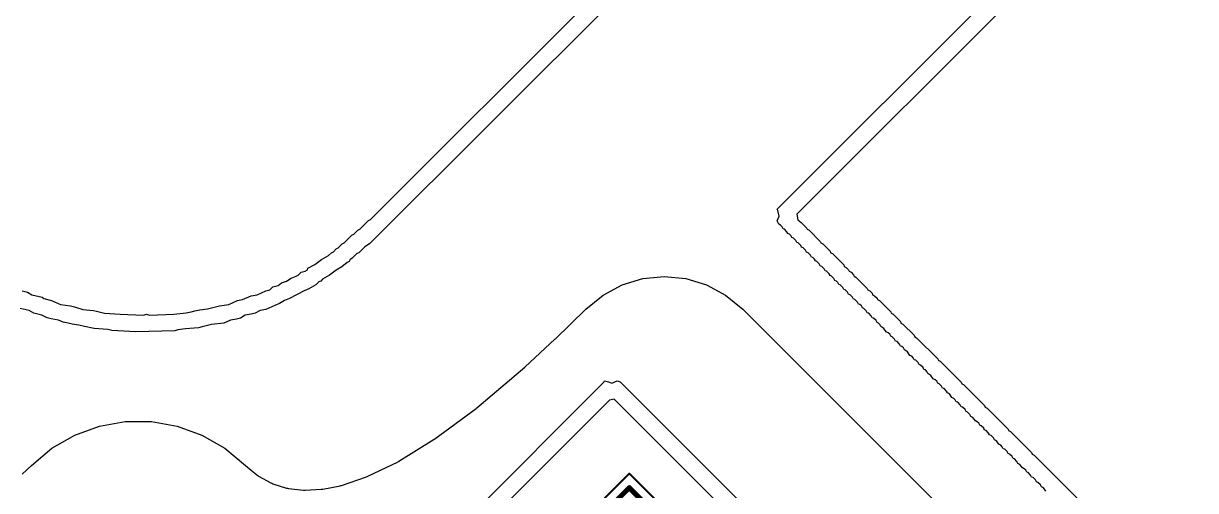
# Model space of a CAD drawing. Header units: millimetres. Extents: x 95 to 305, y 96 to 295.
# Drawn here: x 117.59 to 146.75, y 239.84 to 251.47 of the extents above; entities that cross this region are included whole.
import ezdxf

# ---------------------------------------------------------------- set-up
doc = ezdxf.new("R2010")
doc.units = ezdxf.units.MM
for name, color, linetype in [('BottomLayer', 5, 'Continuous'), ('BottomOverlay', 54, 'Continuous'), ('BottomSolder', 6, 'Continuous'), ('Mechanical13', 56, 'Continuous'), ('Mechanical15', 56, 'Continuous'), ('MultiLayer', 9, 'Continuous'), ('PadHoleLayer', 156, 'Continuous'), ('TopLayer', 1, 'Continuous'), ('TopSolder', 216, 'Continuous')]:
    doc.layers.add(name, color=color, linetype=linetype)

# ---------------------------------------------------------------- blocks, each defined once
blk = doc.blocks.new('JST_XH_2_B_47')
at = {"layer": 'BottomLayer'}
blk.add_hatch(color=5, dxfattribs=at).paths.add_polyline_path([(-2.038, 1.313), (-0.463, 1.313), (-0.463, -0.263), (-2.038, -0.263)])
h = blk.add_hatch(color=5, dxfattribs=at)
edge = h.paths.add_edge_path()
edge.add_arc((1.25, 0.525), 0.787, 0, 360)
at = {"layer": 'BottomSolder'}
blk.add_hatch(color=6, dxfattribs=at).paths.add_polyline_path([(-2.088, 1.363), (-0.413, 1.363), (-0.413, -0.313), (-2.088, -0.313)])
h = blk.add_hatch(color=6, dxfattribs=at)
edge = h.paths.add_edge_path()
edge.add_arc((1.25, 0.525), 0.837, 0, 360)
at = {"layer": 'MultiLayer'}
h = blk.add_hatch(color=9, dxfattribs=at)
edge = h.paths.add_edge_path()
edge.add_arc((1.25, 0.525), 0.787, 0, 360)
at = {"layer": 'PadHoleLayer'}
h = blk.add_hatch(color=156, dxfattribs=at)
edge = h.paths.add_edge_path()
edge.add_arc((-1.25, 0.525), 0.525, 0, 360)
h = blk.add_hatch(color=156, dxfattribs=at)
edge = h.paths.add_edge_path()
edge.add_arc((1.25, 0.525), 0.525, 0, 360)
at = {"layer": 'TopLayer'}
blk.add_hatch(color=1, dxfattribs=at).paths.add_polyline_path([(-2.038, 1.313), (-0.463, 1.313), (-0.463, -0.263), (-2.038, -0.263)])
h = blk.add_hatch(color=1, dxfattribs=at)
edge = h.paths.add_edge_path()
edge.add_arc((1.25, 0.525), 0.787, 0, 360)
at = {"layer": 'TopSolder'}
blk.add_hatch(color=216, dxfattribs=at).paths.add_polyline_path([(-2.088, 1.363), (-0.413, 1.363), (-0.413, -0.313), (-2.088, -0.313)])
h = blk.add_hatch(color=216, dxfattribs=at)
edge = h.paths.add_edge_path()
edge.add_arc((1.25, 0.525), 0.837, 0, 360)
at = {"layer": 'BottomOverlay', "const_width": 0.127}
for points in [[(-3.7, -2.875), (-3.7, 2.875)], [(-3.7, 2.875), (3.7, 2.875)], [(3.7, -2.875), (3.7, 2.875)], [(-3.7, -2.875), (3.7, -2.875)]]:
    blk.add_lwpolyline(points, dxfattribs=at)
at = {"layer": 'BottomOverlay'}
for points, const_width in [([(-3.732, 2.875, 1), (-3.668, 2.875, 1)], 0.0635), ([(-3.732, 2.875, 1), (-3.668, 2.875, 1)], 0.0635), ([(3.668, 2.875, 1), (3.732, 2.875, 1)], 0.0635), ([(3.668, 2.875, 1), (3.732, 2.875, 1)], 0.0635), ([(-4.35, 0.525, 1), (-4.55, 0.525, 1)], 0.2), ([(-4.6, 0.525, 1), (-4.5, 0.525, 1)], 0.1), ([(-4.4, 0.525, 1), (-4.3, 0.525, 1)], 0.1), ([(-3.732, -2.875, 1), (-3.668, -2.875, 1)], 0.0635), ([(-3.732, -2.875, 1), (-3.668, -2.875, 1)], 0.0635), ([(3.668, -2.875, 1), (3.732, -2.875, 1)], 0.0635), ([(3.668, -2.875, 1), (3.732, -2.875, 1)], 0.0635)]:
    blk.add_lwpolyline(points, format="xyb", close=True, dxfattribs=dict(at, const_width=const_width))
at = {"layer": 'Mechanical13', "const_width": 0.127}
for points in [[(-3.7, -2.875), (-3.7, 2.875)], [(-3.7, 2.875), (3.7, 2.875)], [(3.7, -2.875), (3.7, 2.875)], [(-3.7, -2.875), (3.7, -2.875)]]:
    blk.add_lwpolyline(points, dxfattribs=at)
at = {"layer": 'Mechanical13'}
for points, const_width in [([(-3.732, 2.875, 1), (-3.668, 2.875, 1)], 0.0635), ([(-3.732, 2.875, 1), (-3.668, 2.875, 1)], 0.0635), ([(3.668, 2.875, 1), (3.732, 2.875, 1)], 0.0635), ([(3.668, 2.875, 1), (3.732, 2.875, 1)], 0.0635), ([(-4.35, 0.525, 1), (-4.55, 0.525, 1)], 0.2), ([(-4.6, 0.525, 1), (-4.5, 0.525, 1)], 0.1), ([(-4.4, 0.525, 1), (-4.3, 0.525, 1)], 0.1), ([(-3.732, -2.875, 1), (-3.668, -2.875, 1)], 0.0635), ([(-3.732, -2.875, 1), (-3.668, -2.875, 1)], 0.0635), ([(3.668, -2.875, 1), (3.732, -2.875, 1)], 0.0635), ([(3.668, -2.875, 1), (3.732, -2.875, 1)], 0.0635)]:
    blk.add_lwpolyline(points, format="xyb", close=True, dxfattribs=dict(at, const_width=const_width))
at = {"layer": 'Mechanical15', "const_width": 0.05}
for points in [[(-3.95, 3.125), (3.95, 3.125)], [(-3.95, -3.125), (-3.95, 3.125)], [(3.95, -3.125), (3.95, 3.125)], [(-3.95, -3.125), (3.95, -3.125)]]:
    blk.add_lwpolyline(points, dxfattribs=at)
at = {"layer": 'Mechanical15', "const_width": 0.025}
for points in [[(-3.962, 3.125, 1), (-3.938, 3.125, 1)], [(-3.962, 3.125, 1), (-3.938, 3.125, 1)], [(3.938, 3.125, 1), (3.962, 3.125, 1)], [(3.938, 3.125, 1), (3.962, 3.125, 1)], [(-3.962, -3.125, 1), (-3.938, -3.125, 1)], [(-3.962, -3.125, 1), (-3.938, -3.125, 1)], [(3.938, -3.125, 1), (3.962, -3.125, 1)], [(3.938, -3.125, 1), (3.962, -3.125, 1)]]:
    blk.add_lwpolyline(points, format="xyb", close=True, dxfattribs=at)

msp = doc.modelspace()

# ---------------------------------------------------------------- linework, layer by layer
at = {"layer": 'BottomLayer'}
for p, q in [((132.997, 245.118), (133.532, 245.17)), ((133.532, 245.17), (134.067, 245.118)), ((132.008, 244.708), (132.482, 244.961)), ((132.482, 244.961), (132.997, 245.118)), ((134.067, 245.118), (134.582, 244.961)), ((134.582, 244.961), (135.056, 244.708)), ((131.581, 244.358), (132.008, 244.708)), ((135.056, 244.708), (135.482, 244.359)), ((130.817, 243.612), (131.581, 244.358)), ((135.482, 244.359), (153.929, 225.911)), ((130.073, 242.923), (130.812, 243.607)), ((130.812, 243.607), (130.814, 243.61)), ((130.814, 243.61), (130.817, 243.612)), ((128.867, 241.899), (130.065, 242.916)), ((130.065, 242.916), (130.069, 242.92)), ((130.069, 242.92), (130.073, 242.923)), ((127.827, 241.129), (128.854, 241.888)), ((128.854, 241.888), (128.86, 241.895)), ((128.86, 241.895), (128.867, 241.899)), ((118.868, 241.224), (119.481, 241.447)), ((119.481, 241.447), (120.124, 241.56)), ((120.124, 241.56), (120.777, 241.56)), ((120.777, 241.56), (121.42, 241.447)), ((121.42, 241.447), (122.033, 241.224)), ((118.303, 240.897), (118.868, 241.224)), ((122.033, 241.224), (122.598, 240.897)), ((126.931, 240.573), (127.809, 241.117)), ((127.809, 241.117), (127.817, 241.124)), ((127.817, 241.124), (127.827, 241.129)), ((117.791, 240.468), (118.303, 240.897)), ((122.598, 240.897), (123.115, 240.463)), ((126.159, 240.196), (126.909, 240.56)), ((126.909, 240.56), (126.919, 240.568)), ((126.919, 240.568), (126.931, 240.573)), ((117.561, 240.252), (117.791, 240.468)), ((123.115, 240.463), (123.116, 240.463)), ((123.116, 240.463), (123.116, 240.463)), ((123.116, 240.463), (123.397, 240.229)), ((123.397, 240.229), (123.419, 240.217)), ((123.419, 240.217), (123.438, 240.201)), ((123.438, 240.201), (123.749, 240.031)), ((123.749, 240.031), (123.773, 240.024)), ((123.773, 240.024), (123.796, 240.011)), ((123.796, 240.011), (124.138, 239.905)), ((125.038, 239.877), (125.471, 239.962)), ((125.471, 239.962), (125.487, 239.969)), ((125.487, 239.969), (125.504, 239.971)), ((125.504, 239.971), (126.129, 240.184)), ((126.129, 240.184), (126.143, 240.192)), ((126.143, 240.192), (126.159, 240.196)), ((124.138, 239.905), (124.161, 239.903)), ((124.161, 239.903), (124.184, 239.895)), ((124.184, 239.895), (124.557, 239.853)), ((124.557, 239.853), (124.578, 239.855)), ((124.578, 239.855), (124.599, 239.852)), ((124.599, 239.852), (125.002, 239.873)), ((125.002, 239.873), (125.019, 239.877)), ((125.019, 239.877), (125.038, 239.877))]:
    msp.add_line(p, q, dxfattribs=at)
at = {"layer": 'BottomOverlay'}
for p, q in [((153.998, 273.779), (126.203, 245.983)), ((126.227, 246.591), (153.524, 273.888)), ((153.341, 263.24), (136.827, 246.725)), ((136.34, 246.847), (143.63, 254.137)), ((136.352, 246.811), (136.34, 246.847)), ((136.34, 246.555), (136.389, 246.677)), ((136.389, 246.677), (136.352, 246.811)), ((136.827, 246.725), (136.851, 246.579)), ((125.911, 246.324), (125.959, 246.348)), ((125.959, 246.348), (126.178, 246.567)), ((126.178, 246.567), (126.227, 246.591)), ((136.377, 246.47), (136.34, 246.555)), ((136.425, 246.445), (136.377, 246.47)), ((136.462, 246.409), (136.425, 246.445)), ((136.486, 246.36), (136.462, 246.409)), ((136.523, 246.348), (136.486, 246.36)), ((136.583, 246.287), (136.523, 246.348)), ((136.851, 246.579), (136.936, 246.518)), ((136.936, 246.518), (137.07, 246.385)), ((137.07, 246.385), (137.082, 246.348)), ((137.082, 246.348), (137.131, 246.324)), ((125.57, 246.007), (125.764, 246.202)), ((125.764, 246.202), (125.813, 246.226)), ((125.813, 246.226), (125.911, 246.324)), ((136.608, 246.239), (136.583, 246.287)), ((136.644, 246.226), (136.608, 246.239)), ((136.681, 246.19), (136.644, 246.226)), ((136.705, 246.141), (136.681, 246.19)), ((136.742, 246.129), (136.705, 246.141)), ((136.802, 246.068), (136.742, 246.129)), ((136.827, 246.02), (136.802, 246.068)), ((137.131, 246.324), (137.411, 246.044)), ((137.411, 246.044), (137.423, 246.007)), ((125.18, 245.691), (125.253, 245.764)), ((125.253, 245.764), (125.302, 245.788)), ((125.302, 245.788), (125.375, 245.861)), ((125.375, 245.861), (125.424, 245.886)), ((125.424, 245.886), (125.521, 245.983)), ((125.521, 245.983), (125.57, 246.007)), ((125.935, 245.764), (125.886, 245.74)), ((126.081, 245.91), (125.935, 245.764)), ((126.203, 245.983), (126.081, 245.91)), ((136.863, 246.007), (136.827, 246.02)), ((136.924, 245.946), (136.863, 246.007)), ((136.948, 245.898), (136.924, 245.946)), ((136.985, 245.886), (136.948, 245.898)), ((137.046, 245.825), (136.985, 245.886)), ((137.07, 245.776), (137.046, 245.825)), ((137.107, 245.764), (137.07, 245.776)), ((137.168, 245.703), (137.107, 245.764)), ((137.423, 246.007), (137.472, 245.983)), ((137.472, 245.983), (137.654, 245.8)), ((137.654, 245.8), (137.667, 245.764)), ((137.667, 245.764), (137.715, 245.74)), ((124.669, 245.375), (124.84, 245.472)), ((124.84, 245.472), (125.01, 245.594)), ((125.01, 245.594), (125.18, 245.691)), ((125.643, 245.521), (125.509, 245.411)), ((125.691, 245.545), (125.643, 245.521)), ((125.716, 245.594), (125.691, 245.545)), ((125.764, 245.618), (125.716, 245.594)), ((125.886, 245.74), (125.764, 245.618)), ((137.192, 245.654), (137.168, 245.703)), ((137.228, 245.642), (137.192, 245.654)), ((137.265, 245.606), (137.228, 245.642)), ((137.289, 245.557), (137.265, 245.606)), ((137.326, 245.545), (137.289, 245.557)), ((137.387, 245.484), (137.326, 245.545)), ((137.411, 245.435), (137.387, 245.484)), ((137.715, 245.74), (137.995, 245.46)), ((124.255, 245.131), (124.377, 245.18)), ((124.377, 245.18), (124.426, 245.204)), ((124.426, 245.204), (124.499, 245.277)), ((124.499, 245.277), (124.596, 245.301)), ((124.596, 245.301), (124.657, 245.338)), ((124.657, 245.338), (124.669, 245.375)), ((125.205, 245.204), (125.034, 245.107)), ((125.375, 245.326), (125.205, 245.204)), ((125.509, 245.411), (125.375, 245.326)), ((137.447, 245.423), (137.411, 245.435)), ((137.508, 245.362), (137.447, 245.423)), ((137.533, 245.314), (137.508, 245.362)), ((137.569, 245.301), (137.533, 245.314)), ((137.63, 245.241), (137.569, 245.301)), ((137.654, 245.192), (137.63, 245.241)), ((137.691, 245.18), (137.654, 245.192)), ((137.752, 245.119), (137.691, 245.18)), ((137.995, 245.46), (138.007, 245.423)), ((138.007, 245.423), (138.056, 245.399)), ((138.056, 245.399), (138.117, 245.338)), ((138.117, 245.338), (138.129, 245.301)), ((138.129, 245.301), (138.178, 245.277)), ((138.178, 245.277), (138.238, 245.216)), ((138.238, 245.216), (138.251, 245.18)), ((138.251, 245.18), (138.299, 245.155)), ((123.72, 244.839), (123.793, 244.912)), ((123.793, 244.912), (123.927, 244.949)), ((123.927, 244.949), (124.012, 245.009)), ((124.012, 245.009), (124.134, 245.058)), ((124.134, 245.058), (124.255, 245.131)), ((124.864, 244.961), (124.694, 244.863)), ((124.937, 245.034), (124.864, 244.961)), ((124.986, 245.058), (124.937, 245.034)), ((125.034, 245.107), (124.986, 245.058)), ((137.776, 245.07), (137.752, 245.119)), ((137.813, 245.058), (137.776, 245.07)), ((137.849, 245.022), (137.813, 245.058)), ((137.873, 244.973), (137.849, 245.022)), ((137.91, 244.961), (137.873, 244.973)), ((137.971, 244.9), (137.91, 244.961)), ((137.995, 244.851), (137.971, 244.9)), ((138.299, 245.155), (138.579, 244.876)), ((117.562, 244.815), (117.696, 244.778)), ((117.696, 244.778), (117.805, 244.717)), ((117.805, 244.717), (118.061, 244.657)), ((118.061, 244.657), (118.098, 244.62)), ((118.098, 244.62), (118.292, 244.571)), ((122.917, 244.571), (123.038, 244.596)), ((123.038, 244.596), (123.258, 244.693)), ((123.258, 244.693), (123.404, 244.717)), ((123.404, 244.717), (123.623, 244.815)), ((123.623, 244.815), (123.72, 244.839)), ((124.207, 244.62), (124.085, 244.571)), ((124.572, 244.815), (124.207, 244.62)), ((124.694, 244.863), (124.572, 244.815)), ((138.032, 244.839), (137.995, 244.851)), ((138.092, 244.778), (138.032, 244.839)), ((138.117, 244.73), (138.092, 244.778)), ((138.153, 244.717), (138.117, 244.73)), ((138.214, 244.657), (138.153, 244.717)), ((138.238, 244.608), (138.214, 244.657)), ((138.275, 244.596), (138.238, 244.608)), ((138.336, 244.535), (138.275, 244.596)), ((138.579, 244.876), (138.591, 244.839)), ((138.591, 244.839), (138.64, 244.815)), ((138.64, 244.815), (138.701, 244.754)), ((138.701, 244.754), (138.713, 244.717)), ((138.713, 244.717), (138.762, 244.693)), ((138.762, 244.693), (138.823, 244.632)), ((138.823, 244.632), (138.835, 244.596)), ((138.835, 244.596), (138.883, 244.571)), ((117.732, 244.328), (117.513, 244.377)), ((117.854, 244.255), (117.732, 244.328)), ((118.292, 244.571), (118.511, 244.474)), ((118.511, 244.474), (118.767, 244.437)), ((118.767, 244.437), (118.864, 244.413)), ((118.864, 244.413), (119.071, 244.352)), ((119.071, 244.352), (119.339, 244.328)), ((119.339, 244.328), (119.412, 244.304)), ((119.412, 244.304), (119.607, 244.255)), ((121.761, 244.291), (121.858, 244.316)), ((121.858, 244.316), (121.98, 244.34)), ((121.98, 244.34), (122.174, 244.364)), ((122.174, 244.364), (122.466, 244.437)), ((122.466, 244.437), (122.698, 244.474)), ((122.698, 244.474), (122.917, 244.571)), ((123.477, 244.328), (123.355, 244.255)), ((123.623, 244.352), (123.477, 244.328)), ((123.842, 244.45), (123.623, 244.352)), ((123.963, 244.498), (123.842, 244.45)), ((124.085, 244.571), (123.963, 244.498)), ((138.36, 244.486), (138.336, 244.535)), ((138.397, 244.474), (138.36, 244.486)), ((138.433, 244.437), (138.397, 244.474)), ((138.458, 244.389), (138.433, 244.437)), ((138.494, 244.377), (138.458, 244.389)), ((138.555, 244.316), (138.494, 244.377)), ((138.579, 244.267), (138.555, 244.316)), ((138.883, 244.571), (139.163, 244.291)), ((118.049, 244.206), (117.854, 244.255)), ((118.183, 244.145), (118.049, 244.206)), ((118.28, 244.121), (118.183, 244.145)), ((118.463, 244.085), (118.28, 244.121)), ((118.584, 244.036), (118.463, 244.085)), ((118.706, 244.012), (118.584, 244.036)), ((118.803, 243.987), (118.706, 244.012)), ((119.607, 244.255), (119.996, 244.231)), ((119.996, 244.231), (120.58, 244.206)), ((120.58, 244.206), (120.653, 244.231)), ((120.653, 244.231), (120.726, 244.206)), ((120.726, 244.206), (121.335, 244.231)), ((121.335, 244.231), (121.639, 244.267)), ((121.639, 244.267), (121.761, 244.291)), ((122.576, 244.012), (122.272, 243.975)), ((122.746, 244.085), (122.576, 244.012)), ((122.892, 244.109), (122.746, 244.085)), ((122.99, 244.133), (122.892, 244.109)), ((123.111, 244.206), (122.99, 244.133)), ((123.258, 244.231), (123.111, 244.206)), ((123.355, 244.255), (123.258, 244.231)), ((138.616, 244.255), (138.579, 244.267)), ((138.677, 244.194), (138.616, 244.255)), ((138.701, 244.145), (138.677, 244.194)), ((138.737, 244.133), (138.701, 244.145)), ((138.798, 244.072), (138.737, 244.133)), ((138.823, 244.024), (138.798, 244.072)), ((138.859, 244.012), (138.823, 244.024)), ((138.896, 243.975), (138.859, 244.012)), ((139.163, 244.291), (139.176, 244.255)), ((139.176, 244.255), (139.224, 244.231)), ((139.224, 244.231), (139.407, 244.048)), ((139.407, 244.048), (139.419, 244.012)), ((139.419, 244.012), (139.468, 243.987)), ((118.974, 243.963), (118.803, 243.987)), ((119.108, 243.926), (118.974, 243.963)), ((119.351, 243.878), (119.108, 243.926)), ((119.692, 243.853), (119.351, 243.878)), ((119.789, 243.829), (119.692, 243.853)), ((120.385, 243.792), (119.789, 243.829)), ((121.359, 243.817), (120.385, 243.792)), ((121.432, 243.841), (121.359, 243.817)), ((121.627, 243.865), (121.432, 243.841)), ((121.943, 243.89), (121.627, 243.865)), ((122.041, 243.914), (121.943, 243.89)), ((122.174, 243.951), (122.041, 243.914)), ((122.272, 243.975), (122.174, 243.951)), ((138.92, 243.926), (138.896, 243.975)), ((138.993, 243.878), (138.92, 243.926)), ((139.054, 243.792), (138.993, 243.878)), ((139.103, 243.768), (139.054, 243.792)), ((139.139, 243.732), (139.103, 243.768)), ((139.163, 243.683), (139.139, 243.732)), ((139.468, 243.987), (139.748, 243.707)), ((139.2, 243.671), (139.163, 243.683)), ((139.261, 243.61), (139.2, 243.671)), ((139.285, 243.561), (139.261, 243.61)), ((139.322, 243.549), (139.285, 243.561)), ((139.382, 243.488), (139.322, 243.549)), ((139.407, 243.44), (139.382, 243.488)), ((139.443, 243.427), (139.407, 243.44)), ((139.48, 243.391), (139.443, 243.427)), ((139.748, 243.707), (139.76, 243.671)), ((139.76, 243.671), (139.808, 243.646)), ((139.808, 243.646), (140.332, 243.123)), ((139.504, 243.342), (139.48, 243.391)), ((139.577, 243.293), (139.504, 243.342)), ((139.638, 243.208), (139.577, 243.293)), ((139.687, 243.184), (139.638, 243.208)), ((139.723, 243.147), (139.687, 243.184)), ((139.748, 243.099), (139.723, 243.147)), ((139.784, 243.087), (139.748, 243.099)), ((139.845, 243.026), (139.784, 243.087)), ((139.869, 242.977), (139.845, 243.026)), ((139.906, 242.965), (139.869, 242.977)), ((139.967, 242.904), (139.906, 242.965)), ((139.991, 242.855), (139.967, 242.904)), ((140.027, 242.843), (139.991, 242.855)), ((140.064, 242.807), (140.027, 242.843)), ((140.332, 243.123), (140.344, 243.087)), ((140.344, 243.087), (140.393, 243.062)), ((140.393, 243.062), (140.916, 242.539)), ((132.032, 242.539), (132.044, 242.575)), ((132.044, 242.575), (132.141, 242.551)), ((132.141, 242.551), (132.227, 242.515)), ((132.227, 242.515), (132.36, 242.575)), ((132.36, 242.575), (132.434, 242.551)), ((132.434, 242.551), (153.037, 221.948)), ((140.088, 242.758), (140.064, 242.807)), ((140.161, 242.709), (140.088, 242.758)), ((140.222, 242.624), (140.161, 242.709)), ((140.271, 242.6), (140.222, 242.624)), ((140.307, 242.563), (140.271, 242.6)), ((140.332, 242.515), (140.307, 242.563)), ((124.085, 234.592), (132.032, 242.539)), ((140.368, 242.502), (140.332, 242.515)), ((140.429, 242.442), (140.368, 242.502)), ((140.453, 242.393), (140.429, 242.442)), ((140.49, 242.381), (140.453, 242.393)), ((140.551, 242.32), (140.49, 242.381)), ((140.575, 242.271), (140.551, 242.32)), ((140.624, 242.247), (140.575, 242.271)), ((140.916, 242.539), (140.928, 242.502)), ((140.928, 242.502), (140.977, 242.478)), ((140.977, 242.478), (141.5, 241.955)), ((132.166, 242.089), (125.582, 235.505)), ((132.287, 242.113), (132.166, 242.089)), ((152.672, 221.729), (132.287, 242.113)), ((140.685, 242.162), (140.624, 242.247)), ((140.733, 242.137), (140.685, 242.162)), ((140.77, 242.101), (140.733, 242.137)), ((140.794, 242.052), (140.77, 242.101)), ((140.831, 242.04), (140.794, 242.052)), ((140.891, 241.979), (140.831, 242.04)), ((140.916, 241.93), (140.891, 241.979)), ((140.952, 241.918), (140.916, 241.93)), ((141.013, 241.857), (140.952, 241.918)), ((141.038, 241.809), (141.013, 241.857)), ((141.074, 241.797), (141.038, 241.809)), ((141.135, 241.736), (141.074, 241.797)), ((141.159, 241.687), (141.135, 241.736)), ((141.208, 241.663), (141.159, 241.687)), ((141.5, 241.955), (141.512, 241.918)), ((141.512, 241.918), (141.561, 241.894)), ((141.561, 241.894), (142.084, 241.371)), ((141.269, 241.578), (141.208, 241.663)), ((141.317, 241.553), (141.269, 241.578)), ((141.354, 241.517), (141.317, 241.553)), ((141.378, 241.468), (141.354, 241.517)), ((141.415, 241.456), (141.378, 241.468)), ((141.476, 241.395), (141.415, 241.456)), ((141.5, 241.346), (141.476, 241.395)), ((141.536, 241.334), (141.5, 241.346)), ((141.597, 241.273), (141.536, 241.334)), ((141.622, 241.225), (141.597, 241.273)), ((141.658, 241.212), (141.622, 241.225)), ((141.719, 241.152), (141.658, 241.212)), ((141.743, 241.103), (141.719, 241.152)), ((141.792, 241.079), (141.743, 241.103)), ((142.084, 241.371), (142.096, 241.334)), ((142.096, 241.334), (142.145, 241.31)), ((142.145, 241.31), (142.668, 240.787)), ((141.853, 240.993), (141.792, 241.079)), ((141.902, 240.969), (141.853, 240.993)), ((141.938, 240.933), (141.902, 240.969)), ((141.962, 240.884), (141.938, 240.933)), ((141.999, 240.872), (141.962, 240.884)), ((142.06, 240.811), (141.999, 240.872)), ((142.084, 240.762), (142.06, 240.811)), ((142.121, 240.75), (142.084, 240.762)), ((142.181, 240.689), (142.121, 240.75)), ((142.206, 240.64), (142.181, 240.689)), ((142.242, 240.628), (142.206, 240.64)), ((142.303, 240.567), (142.242, 240.628)), ((142.328, 240.519), (142.303, 240.567)), ((142.376, 240.494), (142.328, 240.519)), ((142.668, 240.787), (142.68, 240.75)), ((142.68, 240.75), (142.729, 240.726)), ((142.729, 240.726), (143.837, 239.618)), ((142.437, 240.409), (142.376, 240.494)), ((142.486, 240.385), (142.437, 240.409)), ((142.522, 240.348), (142.486, 240.385)), ((142.547, 240.3), (142.522, 240.348)), ((142.583, 240.288), (142.547, 240.3)), ((142.644, 240.227), (142.583, 240.288)), ((142.668, 240.178), (142.644, 240.227)), ((142.705, 240.166), (142.668, 240.178)), ((142.766, 240.105), (142.705, 240.166)), ((142.79, 240.056), (142.766, 240.105)), ((142.826, 240.044), (142.79, 240.056)), ((142.887, 239.983), (142.826, 240.044)), ((142.912, 239.935), (142.887, 239.983)), ((142.96, 239.91), (142.912, 239.935)), ((143.021, 239.825), (142.96, 239.91))]:
    msp.add_line(p, q, dxfattribs=at)
at = {"layer": 'TopLayer'}
for p, q in [((132.997, 245.118), (133.532, 245.17)), ((133.532, 245.17), (134.067, 245.118)), ((132.008, 244.708), (132.482, 244.961)), ((132.482, 244.961), (132.997, 245.118)), ((134.067, 245.118), (134.582, 244.961)), ((134.582, 244.961), (135.056, 244.708)), ((131.581, 244.358), (132.008, 244.708)), ((135.056, 244.708), (135.482, 244.359)), ((130.817, 243.612), (131.581, 244.358)), ((135.482, 244.359), (153.929, 225.911)), ((130.073, 242.923), (130.812, 243.607)), ((130.812, 243.607), (130.814, 243.61)), ((130.814, 243.61), (130.817, 243.612)), ((128.867, 241.899), (130.065, 242.916)), ((130.065, 242.916), (130.069, 242.92)), ((130.069, 242.92), (130.073, 242.923)), ((127.827, 241.129), (128.854, 241.888)), ((128.854, 241.888), (128.86, 241.895)), ((128.86, 241.895), (128.867, 241.899)), ((118.868, 241.224), (119.481, 241.447)), ((119.481, 241.447), (120.124, 241.56)), ((120.124, 241.56), (120.777, 241.56)), ((120.777, 241.56), (121.42, 241.447)), ((121.42, 241.447), (122.033, 241.224)), ((118.303, 240.897), (118.868, 241.224)), ((122.033, 241.224), (122.598, 240.897)), ((126.931, 240.573), (127.809, 241.117)), ((127.809, 241.117), (127.817, 241.124)), ((127.817, 241.124), (127.827, 241.129)), ((117.791, 240.468), (118.303, 240.897)), ((122.598, 240.897), (123.115, 240.463)), ((126.159, 240.196), (126.909, 240.56)), ((126.909, 240.56), (126.919, 240.568)), ((126.919, 240.568), (126.931, 240.573)), ((117.561, 240.252), (117.791, 240.468)), ((123.115, 240.463), (123.116, 240.463)), ((123.116, 240.463), (123.116, 240.463)), ((123.116, 240.463), (123.397, 240.229)), ((123.397, 240.229), (123.419, 240.217)), ((123.419, 240.217), (123.438, 240.201)), ((123.438, 240.201), (123.749, 240.031)), ((123.749, 240.031), (123.773, 240.024)), ((123.773, 240.024), (123.796, 240.011)), ((123.796, 240.011), (124.138, 239.905)), ((125.038, 239.877), (125.471, 239.962)), ((125.471, 239.962), (125.487, 239.969)), ((125.487, 239.969), (125.504, 239.971)), ((125.504, 239.971), (126.129, 240.184)), ((126.129, 240.184), (126.143, 240.192)), ((126.143, 240.192), (126.159, 240.196)), ((124.138, 239.905), (124.161, 239.903)), ((124.161, 239.903), (124.184, 239.895)), ((124.184, 239.895), (124.557, 239.853)), ((124.557, 239.853), (124.578, 239.855)), ((124.578, 239.855), (124.599, 239.852)), ((124.599, 239.852), (125.002, 239.873)), ((125.002, 239.873), (125.019, 239.877)), ((125.019, 239.877), (125.038, 239.877))]:
    msp.add_line(p, q, dxfattribs=at)

# ---------------------------------------------------------------- block references
at = {"rotation": 315}
msp.add_blockref('JST_XH_2_B_47', (133.245, 235.263), dxfattribs=at)

doc.saveas('drawing.dxf')
